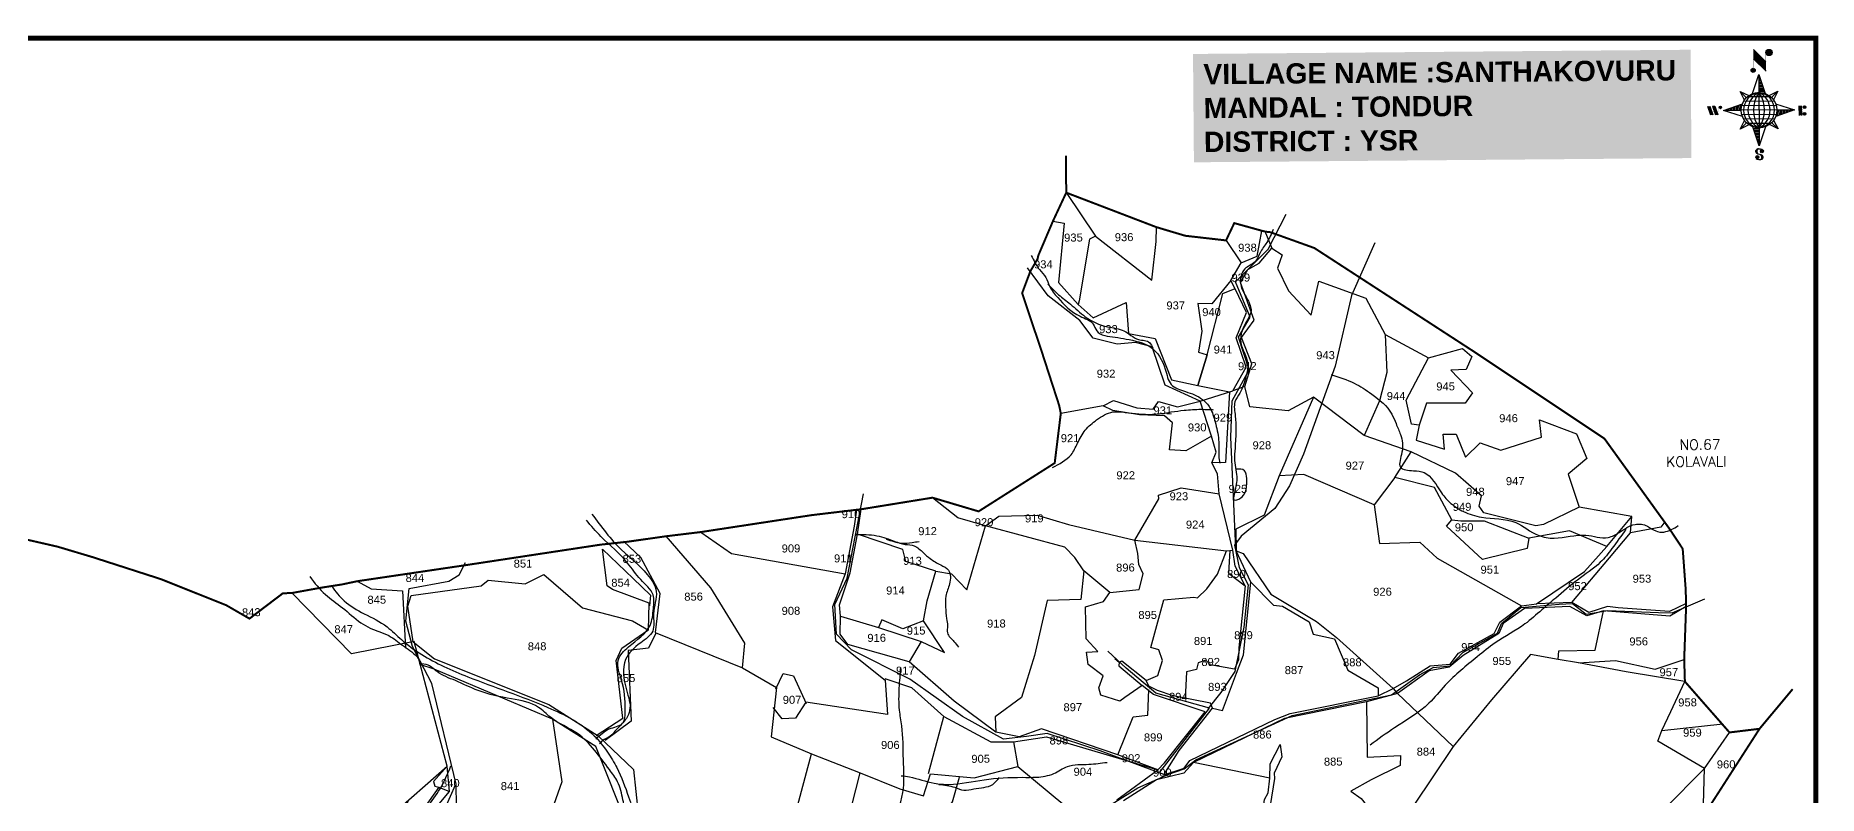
# Model space of a CAD drawing. Header units: inches. Extents: x 210717 to 251299, y 1601244 to 1613022.
# Drawn here: x 215370 to 218934, y 1610156 to 1611675 of the extents above; entities that cross this region are included whole.
import ezdxf
from ezdxf.enums import TextEntityAlignment as Align

# ---------------------------------------------------------------- set-up
doc = ezdxf.new("R2010")
doc.units = ezdxf.units.IN
doc.header["$LTSCALE"] = 15
doc.header["$MEASUREMENT"] = 0
for name, color, linetype in [('bord', 1, 'Continuous'), ('PLOT', 7, 'Continuous'), ('PLOT NO', 7, 'Continuous'), ('ROAD', 1, 'Continuous'), ('STREAM', 4, 'Continuous'), ('TEXT', 1, 'Continuous'), ('text2', 7, 'Continuous'), ('VILLAGE BOUNDARY', 5, 'Continuous'), ('VILLAGE BOUNDRY', 5, 'Continuous')]:
    doc.layers.add(name, color=color, linetype=linetype)
doc.styles.add('section', font='romant.shx', dxfattribs={"height": 2})
doc.styles.get("Standard").update_dxf_attribs({"font": 'arial.ttf'})
pattern_1 = [(270.375479083, (-2069700.0438, 9073869.3916), (1.91060089915, 0.0125210085), [])]
pattern_2 = [(0.375479083, (-2069700.0438, 9073869.3916), (-0.0125210085, 1.91060089915), [])]

# ---------------------------------------------------------------- blocks, each defined once
blk = doc.blocks.new('*X14')
at = {"color": 0, "linetype": 'Continuous'}
for p, q in [((6321.6, 240.5), (6322.3, 241.2)), ((6321.6, 240.3), (6322.3, 241)), ((6321.6, 240.1), (6322.3, 240.8)), ((6321.6, 239.9), (6322.4, 240.7)), ((6321.6, 239.8), (6322.4, 240.6)), ((6321.6, 239.6), (6322.5, 240.5)), ((6321.6, 239.4), (6322.5, 240.3)), ((6321.6, 239.2), (6322.6, 240.2)), ((6321.7, 239.1), (6322.6, 240.1)), ((6321.8, 240.8), (6322.4, 241.4)), ((6321.8, 239), (6322.7, 240)), ((6321.8, 239), (6322.8, 239.9)), ((6321.9, 238.9), (6322.9, 239.8)), ((6322, 238.8), (6323, 239.7)), ((6322.1, 241.3), (6322.4, 241.6)), ((6322.1, 238.7), (6323.1, 239.6)), ((6322.2, 238.6), (6323.1, 239.6)), ((6322.3, 238.5), (6323.2, 239.5)), ((6322.4, 238.5), (6323.3, 239.4)), ((6322.5, 238.4), (6323.4, 239.3)), ((6322.7, 238.4), (6323.6, 239.3)), ((6322.8, 238.3), (6323.7, 239.2)), ((6322.9, 238.3), (6323.8, 239.1)), ((6323.1, 238.2), (6323.9, 239.1)), ((6323.2, 238.2), (6324, 239)), ((6323.3, 238.2), (6324.2, 239)), ((6323.5, 238.1), (6324.3, 238.9)), ((6323.7, 238.1), (6324.4, 238.9)), ((6323.8, 238.1), (6324.6, 238.8)), ((6324.1, 238.2), (6324.7, 238.8)), ((6324.3, 238.3), (6324.9, 238.8)), ((6324.6, 238.3), (6325.1, 238.8)), ((6324.8, 238.4), (6325.2, 238.8)), ((6325.1, 238.5), (6325.4, 238.8)), ((6325.4, 238.6), (6325.6, 238.8))]:
    blk.add_line(p, q, dxfattribs=at)
blk = doc.blocks.new('*X13')
at = {"color": 0, "linetype": 'Continuous'}
for p, q in [((6324.4, 240.3), (6324.5, 240.4)), ((6324.6, 240.3), (6324.8, 240.5)), ((6324.7, 240.2), (6325, 240.5)), ((6324.8, 240.2), (6325.2, 240.6)), ((6325, 240.1), (6325.5, 240.6)), ((6325.1, 240.1), (6325.6, 240.6)), ((6325.2, 240), (6325.8, 240.6)), ((6325.3, 240), (6326, 240.6)), ((6325.4, 239.9), (6326.1, 240.6)), ((6325.5, 239.8), (6326.2, 240.5)), ((6325.6, 239.8), (6326.3, 240.5)), ((6325.7, 239.7), (6326.5, 240.4)), ((6325.9, 239.6), (6326.6, 240.3)), ((6326, 239.5), (6326.7, 240.3)), ((6326, 239.4), (6326.8, 240.2)), ((6326.1, 239.3), (6327, 240.2)), ((6326.2, 239.3), (6327.1, 240.1)), ((6326.3, 239.2), (6327.1, 240)), ((6326.4, 239.1), (6327.2, 239.9)), ((6326.5, 239), (6327.3, 239.8)), ((6326.5, 238.9), (6327.4, 239.7)), ((6326.6, 238.8), (6327.5, 239.6)), ((6326.7, 238.7), (6327.5, 239.5)), ((6326.8, 238.6), (6327.6, 239.4)), ((6326.8, 238.5), (6327.7, 239.3)), ((6326.9, 238.3), (6327.8, 239.2)), ((6326.9, 238.2), (6327.9, 239.1)), ((6327, 238.1), (6327.8, 239)), ((6326.8, 236.5), (6327.4, 237)), ((6326.9, 236.8), (6327.6, 237.4)), ((6327, 237.9), (6327.8, 238.8)), ((6327, 237.8), (6327.8, 238.6)), ((6327, 237.6), (6327.8, 238.4)), ((6327, 237.4), (6327.8, 238.2)), ((6327, 237.3), (6327.8, 238)), ((6327, 237.1), (6327.8, 237.9))]:
    blk.add_line(p, q, dxfattribs=at)
blk = doc.blocks.new('sy')
at = {"layer": 'bord', "extrusion": (0.000169932, 0.004808, 0.999988)}
h = blk.add_hatch(dxfattribs=at)
h.set_pattern_fill('LINE', color=8, scale=15.285135, angle=0.3755, style=0)
h.set_pattern_definition(pattern_2)
h.paths.add_polyline_path([(-0.2, 22.9, -0.090992), (8, 21.5), (-0.3, 45.9)])
h = blk.add_hatch(dxfattribs=at)
h.set_pattern_fill('LINE', color=8, scale=15.285135, angle=-89.6245, style=0)
h.set_pattern_definition(pattern_1)
h.paths.add_polyline_path([(-22.9, -0.2, -0.090992), (-21.5, 8), (-45.9, -0.3)])
h = blk.add_hatch(dxfattribs=at)
h.set_pattern_fill('LINE', color=8, scale=15.285135, angle=-89.6245, style=0)
h.set_pattern_definition(pattern_1)
h.paths.add_polyline_path([(45.9, 0.3), (22.9, 0.2, -0.090992), (21.5, -8)])
h = blk.add_hatch(dxfattribs=at)
h.set_pattern_fill('LINE', color=8, scale=15.285135, angle=0.3755, style=0)
h.set_pattern_definition(pattern_2)
h.paths.add_polyline_path([(0.2, -22.9, -0.090992), (-8, -21.5), (0.3, -45.9)])
for p, q in [((-7.3, 78.3, -0.4), (8.9, 62.3, -0.3)), ((-7.3, 66.2, -0.3), (9, 50.2, -0.2)), ((-24.5, 24.2, -0.1), (-13.3, 18.7, -0.1)), ((-24.5, 24.2, -0.1), (-16.3, 16.1, -0.1)), ((-18.8, 13.1, -0.1), (-24.5, 24.2, -0.1)), ((-8.3, 21.4, -0.1), (-0.3, 45.9, -0.2)), ((-0.3, 45.9, -0.2), (8, 21.5, -0.1)), ((-0.3, 45.9, -0.2), (-0.2, 22.9, -0.1)), ((13.1, 18.8, -0.1), (24.2, 24.5, -0.1)), ((24.2, 24.5, -0.1), (16.1, 16.3, -0.1)), ((24.2, 24.5, -0.1), (18.7, 13.3, -0.1)), ((-66.6, 5, 0), (-62.8, -6.2, 0)), ((-63.4, 5.1, 0), (-59.5, -6.2, 0)), ((-60.2, 5.1, 0), (-56.3, -6.2, 0)), ((-60.2, 5.1, 0), (-56.9, 5.1, 0)), ((-56.9, 5.1, 0), (-53.1, -6.1, 0)), ((-45.9, -0.3, 0), (-21.5, 8, 0)), ((21.4, 8.3, 0), (45.9, 0.3, 0)), ((45.9, 0.3, 0), (21.5, -8, 0)), ((22.9, 0.2, 0), (45.9, 0.3, 0)), ((51.5, 5.7, 0), (51.6, -6.7, 0)), ((55.1, -6.7, 0), (55, 5.7, 0)), ((-45.9, -0.3, 0), (-22.9, -0.2, 0)), ((-21.4, -8.3, 0), (-45.9, -0.3, 0)), ((-24.2, -24.5, 0.1), (-18.7, -13.3, 0.1)), ((-24.2, -24.5, 0.1), (-16.1, -16.3, 0.1)), ((-13.1, -18.8, 0.1), (-24.2, -24.5, 0.1)), ((0.3, -45.9, 0.2), (-8, -21.5, 0.1)), ((0.2, -22.9, 0.1), (0.3, -45.9, 0.2)), ((8.3, -21.4, 0.1), (0.3, -45.9, 0.2)), ((24.5, -24.2, 0.1), (13.3, -18.7, 0.1)), ((24.5, -24.2, 0.1), (16.3, -16.1, 0.1)), ((18.8, -13.1, 0.1), (24.5, -24.2, 0.1))]:
    blk.add_line(p, q, dxfattribs=at)
at = {"layer": 'bord', "color": 8, "linetype": 'ByBlock', "extrusion": (0.000169932, 0.004808, 0.999988)}
for p, q in [((22.9, 0.2, 0), (-22.9, -0.2, 0)), ((22.2, 5.9, 0), (-22.2, 5.6, 0)), ((19.8, 11.6, -0.1), (-19.9, 11.3, -0.1)), ((15.1, 17.3, -0.1), (-15.3, 17.1, -0.1)), ((-0.2, 22.9, -0.1), (0.2, -22.9, 0.1)), ((22.2, -5.6, 0), (-22.2, -5.9, 0)), ((19.9, -11.3, 0.1), (-19.8, -11.6, 0.1)), ((15.3, -17.1, 0.1), (-15.1, -17.3, 0.1))]:
    blk.add_line(p, q, dxfattribs=at)
at = {"layer": 'bord', "extrusion": (0.000169932, 0.004808, 0.999988)}
for points, const_width in [([(-7.2, 54.1), (-7.3, 78.3)], 0.291), ([(9, 50.2), (8.8, 74.4)], 0.291), ([(-67.7, 5), (-63.4, 5.1)], 0.116), ([(-59.5, -6.2), (-58.5, 0.3)], 0.116), ([(-53.1, -6.1), (-51.6, 3.5)], 0.116), ([(49.7, 5.7), (58.6, 5.7)], 0.128), ([(55.1, 0.4), (56.8, 0.4)], 0.128), ([(-59.5, -6.2), (-64.4, -6.2)], 0.116), ([(-56.3, -6.2), (-51.5, -6.1)], 0.116), ([(58.7, -6.7), (49.8, -6.8)], 0.128)]:
    blk.add_lwpolyline(points, dxfattribs=dict(at, const_width=const_width))
for points, const_width in [([(11.3, 75.7, 1), (14.4, 73.1, 1)], 4.03), ([(-8.6, 52.2, 1), (-6.6, 50.5, 1)], 2.69), ([(-50.6, 4.1, 1), (-49.3, 3, 1)], 1.61), ([(57.9, 4.5, 1), (59.3, 3.4, 1)], 1.77), ([(58, -4.4, 1), (59.3, -5.5, 1)], 1.77), ([(-1.6, -61.3, 1), (-3.1, -60.1, 1)], 2), ([(4.4, -53.7, 1), (2.9, -52.5, 1)], 2)]:
    blk.add_lwpolyline(points, format="xyb", close=True, dxfattribs=dict(at, const_width=const_width))
for points in [[(-3.7, -62.2), (-2.4, -63.4), (-0.4, -63.9), (2.3, -63.8), (4.2, -63.1), (5.5, -61.6), (5.4, -60.2), (4.6, -58.9), (4, -58.4), (2.3, -57.6), (-1.3, -56.6), (-2.8, -55.9), (-3.4, -55.4), (-4.2, -54), (-4.2, -52.1), (-3, -50.7), (-1.2, -50), (1.8, -49.8), (3.8, -50.5), (4.8, -51.6)], [(-1.3, -56.6), (-2.1, -55.5), (-2.4, -54.3), (-2.5, -52.5), (-2.2, -51.6), (-1.4, -50.5), (-0.2, -49.9)], [(2.3, -63.8), (3.3, -62.7), (3.6, -61.4), (3.4, -60.2), (2.6, -58.6), (1.1, -57.3)]]:
    blk.add_lwpolyline(points, dxfattribs=at)
for centre, radius in [((12.8, 74.4), 4.03), ((-7.6, 51.3), 2.69), ((-49.9, 3.5), 1.61), ((0, 0), 22.9), ((58.6, 3.9), 1.77), ((58.6, -4.9), 1.77), ((-2.3, -60.7), 2), ((3.7, -53.1), 2)]:
    blk.add_circle(centre, radius, dxfattribs=at)
at = {"layer": 'bord', "color": 8, "linetype": 'ByBlock', "extrusion": (0.000169932, 0.004808, 0.999988)}
for centre, radius, start, end in [((3.1, 0), 23.1, 98.0037, 262.7474), ((11.2, 0.1), 25.5, 116.3648, 244.3863), ((33.1, 0.2), 40.3, 145.6675, 215.0836), ((-11.2, -0.1), 25.5, 296.3648, 64.3863), ((-33.1, -0.2), 40.3, 325.6675, 35.0836), ((-3.1, 0), 23.1, 278.0037, 82.7474)]:
    blk.add_arc(centre, radius, start, end, dxfattribs=at)
at = {"layer": 'bord', "extrusion": (0.000169932, 0.004808, 0.999988)}
for points in [[(-7.3, 78.3), (8.9, 62.3), (-7.3, 66.2), (9, 50.2)], [(-66.6, 5), (-63.4, 5.1), (-62.8, -6.2), (-59.5, -6.2)], [(-60.2, 5.1), (-56.9, 5.1), (-56.3, -6.2), (-53.1, -6.1)], [(55, 5.7), (55.1, -6.7), (51.5, 5.7), (51.6, -6.7)]]:
    blk.add_solid(points, dxfattribs=at)
at = {"layer": 'bord', "extrusion": (0.000169932, 0.004808, 0.999988), "xscale": 1.444935456737715, "yscale": 1.444935456737715, "zscale": 1.444935456737715, "rotation": 141.1624086003328}
for name, p in [('*X13', (7334.5, -5516.8)), ('*X14', (7337.2, -5520.6))]:
    blk.add_blockref(name, p, dxfattribs=at)

msp = doc.modelspace()

# ---------------------------------------------------------------- linework, layer by layer
at = {"layer": 'PLOT'}
for points in [[(217430.7, 1611361.1), (217489.2, 1611274.1), (217602.1, 1611185.9), (217610.6, 1611263.5), (217611, 1611292.1)], [(217404, 1611303.9), (217426.6, 1611299.9), (217415.4, 1611181.6), (217454.5, 1611137.8), (217484.3, 1611110.8), (217550.5, 1611141.7), (217555.3, 1611079.8), (217608.8, 1611069.5), (217641.4, 1610986.9), (217693.7, 1610975.4), (217756.9, 1610962.7), (217749.3, 1610821.4), (217721.5, 1610821.1)], [(217489.2, 1611274.1), (217477.4, 1611267.8), (217456.6, 1611144.5), (217454.5, 1611137.8)], [(217504.7, 1610935.2), (217525.3, 1610945.7), (217571.9, 1610930.8), (217604.6, 1610928.4), (217614.9, 1610943.8), (217653.4, 1610933), (217698.3, 1610944.2), (217763.7, 1610965), (217790.2, 1611012.5), (217770.5, 1611070.8), (217791.2, 1611121.3), (217768.6, 1611168.9), (217760, 1611185.3), (217780.5, 1611220.6), (217812.6, 1611234.3), (217821.4, 1611285)], [(217827.8, 1611283.8), (217841.5, 1611250.2), (217862.4, 1611236.5), (217853, 1611209.9), (217875.3, 1611164.8), (217920.3, 1611116), (217935.5, 1611184.1), (218029.6, 1611149.9), (218068.4, 1611077.5), (218154.9, 1611030.9), (218223.2, 1611049.2), (218241.4, 1611033.6), (218230.1, 1611007.4), (218199.4, 1611006), (218243.2, 1610960.6), (218228, 1610940), (218150.7, 1610940.1), (218136.5, 1610896.2), (218130.2, 1610866.6), (218186.9, 1610848.6), (218184.3, 1610878.2), (218210.1, 1610878), (218228.6, 1610832.4), (218258.3, 1610861.1), (218299.7, 1610846.4), (218380.6, 1610872), (218376.9, 1610906.6), (218450.9, 1610879.2), (218471.7, 1610829.4), (218434.3, 1610798.3), (218455.8, 1610732.1)], [(217750.2, 1611265.6), (217780.5, 1611220.6)], [(217787.5, 1610973.5), (217801.9, 1611018.9), (217780.8, 1611071.4), (217806.7, 1611106.4), (217778.8, 1611181.3), (217793.7, 1611207.5), (217816.4, 1611219.9), (217841.5, 1611250.2)], [(217531.8, 1610147.6), (217613.5, 1610207.1), (217627.3, 1610221.2), (217708.2, 1610323.5), (217605.3, 1610357.6), (217582.5, 1610376), (217547.7, 1610351.9), (217537.9, 1610344.8), (217499.9, 1610356.7), (217495.7, 1610371.2), (217504.2, 1610395.1), (217474.3, 1610417.6), (217471.2, 1610442.6), (217493.9, 1610444), (217470.4, 1610469.4), (217469.3, 1610533.4), (217505.3, 1610543.6), (217518, 1610561.7), (217576.8, 1610567.5), (217584.7, 1610598.8), (217575.8, 1610617.9), (217573.9, 1610640), (217567.8, 1610666.1), (217615.5, 1610749.2), (217615.4, 1610756.2), (217660.2, 1610771.1), (217736.6, 1610759), (217733.3, 1610799.1), (217721.5, 1610821.1), (217730.1, 1610842), (217721.1, 1610874.5), (217698.3, 1610944.2), (217628.7, 1610976.2), (217602.7, 1611053), (217569.4, 1611061.4), (217532.7, 1611058.2), (217484.3, 1611070), (217457.8, 1611105.3), (217394.4, 1611154.8), (217353.2, 1611210.9)], [(217760, 1611185.3), (217721.5, 1611139), (217693.8, 1611139.7), (217701.8, 1611084.4), (217695.3, 1611042.1), (217712.6, 1611036.8), (217693.7, 1610975.4), (217712.6, 1611036.8), (217743.5, 1611159.3), (217768.4, 1611169.5)], [(218068.4, 1611077.5), (218071.5, 1611001.8), (218056.8, 1610944.9), (218026.5, 1610875.3)], [(218136.5, 1610896.2), (218121.1, 1610898.5), (218110, 1610946.3), (218154.9, 1611030.9)], [(217924.9, 1610952.1), (217874.2, 1610925.2), (217797.4, 1610932.7), (217787.5, 1610973.5), (217763.7, 1610965)], [(218627.3, 1610702.9), (218619.5, 1610692.4), (218558.9, 1610680.8), (218561.6, 1610713.8), (218455.8, 1610732.1), (218384.6, 1610697.4), (218369.5, 1610695.2), (218265.5, 1610721.2), (218256.1, 1610734.1), (218261, 1610755.2), (218208.9, 1610800.5), (218120.5, 1610842.9), (218026.5, 1610875.3), (217924.9, 1610952.1), (217856.5, 1610794.9), (217826.4, 1610716.6), (217769.9, 1610688.4), (217770.7, 1610645.2), (217784.2, 1610639.8), (217840, 1610558.2), (217930.8, 1610503.6), (217971, 1610471.6), (218084.2, 1610369.8), (218092.7, 1610359.8), (218204.1, 1610253.6), (218124, 1610134.5)], [(217721.1, 1610874.5), (217669.6, 1610844.8), (217636.9, 1610847.2), (217643, 1610901), (217627, 1610915.1), (217577.1, 1610916.6), (217524, 1610925.4), (217504.7, 1610935.2), (217419.8, 1610919.8)], [(218511.3, 1610653.6), (218436.5, 1610684.9), (218355.5, 1610670.4), (218352.2, 1610649.6), (218262.8, 1610627.7), (218190.7, 1610694.3), (218201.4, 1610706.7), (218167.2, 1610771.5), (218087.5, 1610791.5), (218120.5, 1610842.9)], [(218087.5, 1610791.5), (218046.4, 1610737), (217905.9, 1610797.7), (217856.5, 1610794.9)], [(217518, 1610561.7), (217465.8, 1610605.1), (217447.7, 1610631.5), (217427.8, 1610652.4), (217269.4, 1610694.7), (217213.9, 1610710.9), (217163.3, 1610751.3)], [(217169.8, 1610604.5), (217201.5, 1610599), (217232.2, 1610566.9), (217269.4, 1610694.7), (217296.1, 1610714.4), (217372.4, 1610716.6), (217435.1, 1610697.4), (217567.8, 1610666.1), (217751, 1610644.9), (217758, 1610645.8), (217763.9, 1610646.7), (217736.6, 1610759)], [(218046.4, 1610737), (218057.1, 1610659.8), (218137.6, 1610662.4), (218172.5, 1610630.4), (218340.9, 1610535.3)], [(217011.5, 1610727.1), (217006.5, 1610694.5), (216988.7, 1610599.1), (216963.5, 1610533.4), (216969.2, 1610465.9), (217068.9, 1610386.5), (217073.6, 1610318), (216910.4, 1610342.4), (216889.6, 1610310.8), (216862.8, 1610309), (216845, 1610332.1)], [(217613.5, 1610207.1), (217534.1, 1610237.3), (217381.5, 1610289.1), (217336.8, 1610273.3), (217289.8, 1610282.7), (217206.7, 1610344.8), (217116.7, 1610423.1), (216994.2, 1610457.6), (216979, 1610478.6), (216979.7, 1610514.2), (216977.4, 1610537.1), (216998.5, 1610601.2), (217013.3, 1610678.1), (217020.9, 1610728.2)], [(217625.5, 1610197.1), (217666.3, 1610210.7), (217677.7, 1610226.1), (217847.5, 1610308.2), (217878.1, 1610320), (218054.2, 1610355.5), (218084.2, 1610369.8), (218110.8, 1610385.2), (218158.2, 1610414.9), (218198.3, 1610418.3), (218215.1, 1610440.5), (218286, 1610479.5), (218297.7, 1610502.5), (218340.9, 1610535.3), (218371.1, 1610538.9), (218467, 1610603.5), (218511.3, 1610653.6), (218561.6, 1610713.8)], [(218201.4, 1610706.7), (218219.3, 1610705.3), (218266.2, 1610704.9), (218355.5, 1610670.4)], [(216609.7, 1610481.9), (216618.9, 1610559.8), (216580.1, 1610631.6), (216545.9, 1610664.6)], [(216783.8, 1610411.3), (216788.1, 1610460.4), (216719.9, 1610570.9), (216630.8, 1610674.2)], [(216700.2, 1610682.6), (216761.5, 1610639.7), (216988.7, 1610599.1)], [(217145.4, 1610505.4), (217152.8, 1610545.2), (217169.8, 1610604.5), (217109.7, 1610623.7), (217104, 1610647.9), (217013.3, 1610678.1)], [(218441.7, 1610541.6), (218516.6, 1610631.2), (218558.9, 1610680.8)], [(216125.4, 1610463.4), (216114.3, 1610534.4), (216121.1, 1610556), (216261.3, 1610575.2), (216275.2, 1610586.4), (216348.7, 1610579.4), (216386.4, 1610597.8), (216463.5, 1610530.8), (216563.4, 1610504.9), (216595.6, 1610486.5), (216596.9, 1610540.7), (216523.8, 1610568), (216512.7, 1610574.9), (216503.9, 1610648.7), (216565, 1610589.9), (216599.6, 1610556.4), (216597.5, 1610534.8)], [(217590.6, 1610385.8), (217613.6, 1610395.8), (217623.4, 1610425.8), (217615.9, 1610447.3), (217600, 1610451.5), (217626, 1610546.8), (217686, 1610552.1), (217693, 1610551.4), (217711.9, 1610569.2), (217733.3, 1610598.2), (217751, 1610644.9)], [(217722.8, 1610330.7), (217743.3, 1610326.2), (217770.9, 1610400.4), (217784.8, 1610437.4), (217799.4, 1610582.4), (217770.7, 1610645.2)], [(217758, 1610645.8), (217754.8, 1610600.3), (217788.4, 1610575.3), (217768.6, 1610614.6), (217763.9, 1610646.7)], [(217465.8, 1610605.1), (217460.1, 1610547.5), (217392.4, 1610545.8), (217367.3, 1610436), (217341.3, 1610351.7), (217288.6, 1610313.2), (217289.8, 1610282.7)], [(216077.7, 1610113.1), (216192.8, 1610214.8), (216127.2, 1610463.7), (216001.6, 1610439.4), (215882.8, 1610560.8)], [(216013.2, 1610584.3), (216041.2, 1610569.3), (216103.6, 1610565.1), (216109.8, 1610450.5)], [(217788.4, 1610575.3), (217775.6, 1610450.9), (217775, 1610427.1), (217766.8, 1610408.4), (217718.3, 1610417.1), (217709.5, 1610426.2), (217694.5, 1610421.3), (217691.3, 1610407.7), (217671.2, 1610403.2), (217668.7, 1610349)], [(217799.4, 1610582.4), (217845.2, 1610536.6), (217863.2, 1610534.2), (217916.2, 1610503.1), (217924.1, 1610478.2), (217967.1, 1610469.1), (217993.6, 1610406.7), (218054, 1610371), (218054.2, 1610355.5)], [(218669.9, 1610533.8), (218637.2, 1610514.3), (218504.7, 1610525.4), (218471.4, 1610515.3), (218437.5, 1610533.6), (218347.1, 1610529.9), (218304.1, 1610500), (218295.4, 1610479.9), (218224.5, 1610435.5), (218196.5, 1610412.3), (218156, 1610404.9), (218092.7, 1610359.8), (218030.7, 1610343.3), (217867.3, 1610310), (217685.1, 1610221.8), (217665.7, 1610200.9), (217611.4, 1610187.4), (217544.9, 1610145.5)], [(218669.8, 1610540.1), (218636.9, 1610523.6), (218534.3, 1610530.9), (218512.6, 1610534), (218475.7, 1610521.7), (218441.7, 1610541.6), (218371.1, 1610538.9)], [(218414, 1610427.8), (218415.4, 1610445.3), (218487.8, 1610446.7), (218504.7, 1610525.4)], [(216491.1, 1610276.2), (216544, 1610310.3), (216530.6, 1610425.5), (216542.2, 1610450.7), (216594.4, 1610486.7)], [(216979.7, 1610514.2), (217055.1, 1610491.7), (217140.6, 1610464.1), (217116.7, 1610423.1)], [(217140.6, 1610464.1), (217187.2, 1610441.8), (217145.4, 1610505.4), (217103.7, 1610489.1), (217062.2, 1610507.3), (217055.1, 1610491.7)], [(216125.4, 1610463.4), (216167.9, 1610429), (216396.5, 1610337.6), (216494.7, 1610275.5), (216565.8, 1610208.2), (216574.8, 1610120)], [(216610.1, 1610480.2), (216595.4, 1610450.7), (216555, 1610445.5), (216561.2, 1610304.7), (216508.9, 1610265.9)], [(216609, 1610482), (216783.8, 1610411.3), (216851.3, 1610372), (216840.5, 1610273), (216921.2, 1610239.3), (217018.8, 1610201.2), (217098.3, 1610169.2), (217145.1, 1610155.1), (217159.2, 1610199.4), (217246.4, 1610191.3), (217334.2, 1610214.2), (217459.3, 1610109.7)], [(216554.6, 1610091.9), (216490.2, 1610253.8), (216403.9, 1610308.6), (216166.8, 1610408.7), (216138.2, 1610417.8)], [(217625.5, 1610197.1), (217656.2, 1610246.2), (217722.8, 1610330.7), (217719, 1610340.7), (217644.2, 1610355.2), (217612.8, 1610365.6), (217596, 1610374.4), (217590.6, 1610385.8), (217541.9, 1610424.2), (217536.6, 1610422.6), (217527.8, 1610429.6), (217536.6, 1610422.6), (217535.5, 1610415.2), (217582.5, 1610376)], [(218621.2, 1610285.8), (218639.4, 1610324.1), (218667.5, 1610383.7), (218549.9, 1610403), (218454.6, 1610421.1), (218414, 1610427.8), (218359.1, 1610438.1), (218280.6, 1610347), (218204.1, 1610253.6)], [(218454.6, 1610421.1), (218528.6, 1610425.8), (218608.2, 1610408.2), (218666.1, 1610428.1)], [(216850.4, 1610369.2), (216865.1, 1610399.8), (216885.2, 1610395.3), (216910.5, 1610339.9)], [(217155.5, 1610199.8), (217185.7, 1610314), (217121.7, 1610371.4), (217068.6, 1610389)], [(217534.1, 1610237.3), (217564.4, 1610313.3), (217594.1, 1610316.4), (217595.5, 1610368)], [(218030.7, 1610343.3), (218032.3, 1610232.7), (218098.6, 1610235.6), (218098, 1610215.8), (218040.1, 1610187.4), (217999.6, 1610164.6), (218020.2, 1610149.7), (218059.4, 1610100.2), (218061.6, 1610037.9)], [(216403.9, 1610308.6), (216422.5, 1610183.3), (216390, 1610092.6), (216395, 1610043.7), (216376.3, 1609988.7), (216243.3, 1610038.9), (216156.2, 1610062.6), (216129.9, 1610082.7), (216197.7, 1610163.7), (216192.8, 1610214.8)], [(217185.7, 1610314), (217279.9, 1610262.9), (217325.3, 1610262.9), (217391.1, 1610273.4), (217613.5, 1610207.1)], [(218704.3, 1610114.7), (218706.7, 1610209.6), (218613.4, 1610264.8), (218621.2, 1610285.8), (218743.1, 1610299.1)], [(218626.1, 1610128.5), (218706.7, 1610209.6), (218756.6, 1610282)], [(216868.8, 1609526.6), (216836, 1609575.4), (216842, 1609684.6), (216850.5, 1609773.6), (216809.7, 1609823), (216853.7, 1609985.5), (216921.2, 1610239.3)], [(217325.3, 1610262.9), (217334.2, 1610214.2)], [(217962.6, 1609980.9), (217927.1, 1610033.6), (217908.4, 1610061.4), (217882.1, 1610075.9), (217873.7, 1610093.5), (217824.8, 1610133.6), (217827.3, 1610147.8), (217834.5, 1610161.2), (217837.9, 1610190.8), (217838.1, 1610219), (217858.1, 1610258.1), (217861.8, 1610233.4), (217846.7, 1610200.3), (217846.8, 1610190.2), (217838.7, 1610135.7), (217858.4, 1610121.8)], [(216192.8, 1610214.8), (216165.6, 1610184.2), (216168.2, 1610174.6), (216176.4, 1610172.7), (216197.7, 1610163.7)], [(217035.9, 1609743.5), (217007.1, 1609811.5), (216925.5, 1609820.2), (216931.5, 1609858.7), (217018.8, 1610201.2)], [(217837.9, 1610190.8), (217685.1, 1610221.8)], [(216176.4, 1610172.7), (216100.4, 1610065.3), (216081.7, 1610070.6), (216105.4, 1610123.8), (216115.4, 1610144.3)], [(217206.2, 1609926.6), (217191.2, 1609960.9), (217137.4, 1610002.5), (217151.3, 1610068.4), (217203.4, 1610143.6), (217217.3, 1610192.9)]]:
    msp.add_lwpolyline(points, dxfattribs=at)
at = {"layer": 'ROAD'}
for points in [[(217769.7, 1610649.9), (217759.9, 1610872.3), (217762.3, 1610944.7), (217796.5, 1611007.2), (217775.3, 1611072.2), (217798.1, 1611112), (217768.8, 1611182.5), (217834.2, 1611248.1), (217870.2, 1611317.8)], [(218047.7, 1611260.6), (218001, 1611155.4), (217968.6, 1611013.9), (217938.2, 1610930.8), (217904.8, 1610838.4), (217877.3, 1610774.8), (217847.7, 1610729.7), (217780.5, 1610674.2), (217767.2, 1610656.5), (217776.7, 1610612), (217794.1, 1610577.4), (217785.7, 1610492.4), (217767.5, 1610403.9), (217739.8, 1610361.6), (217713.9, 1610329)], [(217631.1, 1610196.2), (217498.4, 1610245.1), (217392.4, 1610279.7), (217351.1, 1610274), (217305.2, 1610268.4), (217223, 1610314.1), (217118.1, 1610388.4), (217001.2, 1610446.9), (216971.6, 1610478.2), (216968.2, 1610538), (216992.5, 1610590.5), (217025.4, 1610758.8)], [(217441.3, 1610088.5), (217573.7, 1610171.3), (217635.5, 1610198.3), (217666.4, 1610209.4), (217689.8, 1610227.2), (217882.1, 1610316), (218081.1, 1610357.3), (218137.2, 1610397), (218164.1, 1610411.8), (218197.9, 1610415.1), (218223.3, 1610441.8), (218292.8, 1610480.6), (218300.6, 1610499.9), (218339.7, 1610531.6), (218416, 1610538.4), (218443, 1610539.5), (218470.4, 1610518.4), (218513.2, 1610525.7), (218614.5, 1610521.6), (218641.7, 1610521.1), (218707.4, 1610549.4)], [(217617.6, 1610202.6), (217717.3, 1610330.7), (217610.1, 1610360.3), (217550.4, 1610410.7), (217514, 1610444.2)]]:
    msp.add_lwpolyline(points, dxfattribs=at)
at = {"layer": 'ROAD', "color": 30}
for points in [[(216376.5, 1608696.3), (216359.4, 1608775.5), (216364.3, 1608846.3), (216385.6, 1608917.6), (216337.8, 1609013.6), (216338.8, 1609175.2), (216332, 1609262.4), (216319.9, 1609319.7), (216319.4, 1609372.8), (216356, 1609461.4), (216367.3, 1609490.2), (216266.5, 1609841.9), (216212.9, 1610046.8), (216210.8, 1610178.6), (216162.5, 1610379.6), (216123.6, 1610453.9), (216110.2, 1610504.6), (216117.3, 1610570), (216196.7, 1610584.1), (216216.9, 1610597.2), (216230, 1610621.8)], [(216209.1, 1610176.5), (216168.9, 1610086.3), (216160.3, 1610063.7), (216044.4, 1609931.7), (215957.6, 1609841.1), (215914.7, 1609778.9), (215804.8, 1609611.7), (215684.8, 1609448.3), (215609, 1609379.2), (215564.2, 1609342.3), (215468.3, 1609313.9), (215404.2, 1609287.7), (215422.3, 1609472.6), (215421.3, 1609557.3), (215475.1, 1609721.7), (215596.6, 1609710.1), (215825.4, 1609851.5), (215882.2, 1609881.9)]]:
    msp.add_lwpolyline(points, dxfattribs=at)
at = {"layer": 'STREAM'}
for points in [[(217844.7, 1611287.2), (217831.6, 1611261.6), (217818.2, 1611240.7), (217808.1, 1611222.6), (217787.5, 1611208.5), (217779.6, 1611177.7), (217794.8, 1611144.1), (217799.8, 1611121.7), (217792.8, 1611107.1), (217779.5, 1611062.1), (217793.5, 1611019.5), (217790, 1610994), (217777.4, 1610960.2), (217768, 1610943.1), (217768.6, 1610914.6), (217769.8, 1610887.6), (217768.1, 1610850.5), (217767.3, 1610825.7), (217771.6, 1610789.2), (217766.1, 1610757.2), (217765.9, 1610747), (217779.5, 1610750.8), (217791.2, 1610774.7), (217791.7, 1610789.7), (217787.2, 1610805.3), (217769.4, 1610808.5)], [(217360.9, 1611235.6), (217377.2, 1611207.2), (217390.2, 1611191.4), (217397.1, 1611174.5), (217413.6, 1611151.5), (217458.4, 1611113.9), (217484.7, 1611098.2), (217491.6, 1611084.7), (217528.4, 1611072.1), (217550.2, 1611068.5), (217599.7, 1611052), (217628.6, 1611008.5), (217640.7, 1610977.7), (217669.4, 1610963.4), (217703.1, 1610947.7), (217717.9, 1610931.2), (217728.3, 1610902.8), (217735.4, 1610866.9), (217735.7, 1610834.8), (217737.5, 1610820.3)], [(217393.8, 1611178.3), (217415.4, 1611157.1), (217439, 1611138.3), (217468.8, 1611113.1), (217513.2, 1611093), (217546, 1611084.8), (217575, 1611067.7), (217597.5, 1611061.1), (217603.7, 1611050.3)], [(217960, 1610997.7), (218006.6, 1610980.1), (218041.3, 1610958.5), (218081.6, 1610918.4), (218090, 1610899.3), (218098.9, 1610877.5), (218101.9, 1610842), (218098.9, 1610812.4), (218124.8, 1610805.3), (218146.1, 1610801.6), (218181, 1610760.9), (218199.8, 1610739.8), (218225.1, 1610723.6), (218260.7, 1610712.4), (218329.3, 1610701.5), (218374.3, 1610676.2), (218406.1, 1610670.4), (218469.6, 1610676.4), (218514, 1610671.9), (218536.3, 1610681.9), (218567.9, 1610698), (218592.6, 1610694.4), (218609.1, 1610684.7), (218625.5, 1610682.7), (218653.9, 1610695.5)], [(217403, 1610811.8), (217440.3, 1610837.2), (217453.2, 1610860.1), (217468.8, 1610886.4), (217491.5, 1610906.7), (217524, 1610922.7), (217548.5, 1610921.9), (217603, 1610918), (217640.5, 1610922.6), (217666.6, 1610926.1), (217699.8, 1610928), (217715.6, 1610927.6), (217724.3, 1610927.2)], [(216490.5, 1610268.7), (216517, 1610288.9), (216543.7, 1610300.4), (216549.1, 1610326.7), (216541.9, 1610386.2), (216534.9, 1610425.7), (216555.7, 1610453.1), (216598.6, 1610495.8), (216605.5, 1610529.8), (216604.8, 1610557), (216579.9, 1610587.6), (216553.9, 1610620.7), (216500.5, 1610673.7), (216471.4, 1610706.3)], [(216482.6, 1610718.2), (216541.8, 1610646.8), (216593.1, 1610598), (216610.9, 1610563.7), (216605.6, 1610519), (216603.9, 1610484.6), (216579.9, 1610461.4), (216549.9, 1610427.8), (216551.4, 1610367.2), (216557.9, 1610325.6), (216551.4, 1610310.2), (216531.5, 1610287.9), (216518.8, 1610274.5), (216503.4, 1610265.1), (216497.3, 1610258.9)], [(217009, 1610677.7), (217052.1, 1610675.3), (217088, 1610663.9), (217108.6, 1610658), (217126.8, 1610655.1), (217144.8, 1610641.4), (217158.7, 1610629.8), (217179.7, 1610616.8), (217195.3, 1610606.5), (217197.2, 1610579.1), (217190, 1610554.4), (217189.5, 1610532.6), (217191.4, 1610509.7), (217193.2, 1610495.2), (217193.3, 1610481.1), (217206.3, 1610463.7), (217215.1, 1610452.6)], [(217070.7, 1610668.7), (217101.4, 1610660.6), (217122.6, 1610661.8), (217136.4, 1610663.9)], [(218549.3, 1610688.1), (218521.7, 1610649.6), (218498.4, 1610622.1), (218452.7, 1610586.7), (218409.2, 1610550.7), (218381.4, 1610527), (218347.7, 1610498.8), (218288.4, 1610461.1), (218252.4, 1610433.4), (218188.3, 1610376.3), (218155.7, 1610340.4), (218087.1, 1610291.2), (218038.1, 1610256.8)], [(215918.4, 1610593.5), (215949.5, 1610557.7), (215983.7, 1610531.3), (216020.5, 1610501.3), (216039.2, 1610490.6), (216056.7, 1610483.6), (216076.4, 1610475.5), (216103.8, 1610456.2), (216132.8, 1610433.3), (216138.8, 1610419.7), (216138.6, 1610418.9)], [(215962.2, 1610574.1), (215987.1, 1610545.1), (216027.4, 1610519.3), (216072.8, 1610493), (216101.8, 1610467.5), (216186.5, 1610413.8), (216234.5, 1610393.2), (216394, 1610332.1), (216486.9, 1610275.4), (216513.9, 1610242.3), (216532.2, 1610211.6), (216555.8, 1610153.1), (216571.1, 1610111.1), (216594.1, 1610065.6), (216604.1, 1610038.5), (216600.7, 1609959.6), (216608, 1609878.5), (216633.3, 1609811.5), (216663, 1609758.9), (216680.9, 1609714.1), (216681.3, 1609668.4), (216679.4, 1609643.2), (216680.6, 1609629.9), (216766.6, 1609658.8), (216851.4, 1609655.5), (216910, 1609656.5), (216958.1, 1609673.3), (216996.6, 1609680.8), (217006.1, 1609672.4), (217015.4, 1609666.3), (217031.8, 1609671), (217053.1, 1609695.9)], [(216391.8, 1609315), (216432.2, 1609342.1), (216448.5, 1609360.2), (216470.3, 1609393.7), (216514.6, 1609434.1), (216535.9, 1609466.6), (216581.9, 1609489.6), (216621.8, 1609509.6), (216618.9, 1609551.1), (216627.2, 1609599.4), (216653.7, 1609629.4), (216672.9, 1609665), (216660.1, 1609713.4), (216629.9, 1609761.9), (216617.4, 1609790.5), (216597.2, 1609808.8), (216585.2, 1609824.6), (216592.5, 1609874.2), (216592.8, 1609906.5), (216587.9, 1609931.1), (216580.6, 1609951), (216584.9, 1610039.6), (216572.3, 1610081.6), (216554, 1610115.3), (216544.5, 1610147.5), (216533.9, 1610183.4), (216517.3, 1610207.8), (216453.3, 1610279.9), (216399.6, 1610312.3), (216375.8, 1610332.1), (216321.8, 1610349.1), (216254.9, 1610365.9), (216209.5, 1610385.6), (216172.9, 1610403.7), (216155.3, 1610416.4), (216137.3, 1610419.8)], [(217059.6, 1610011.8), (217084.2, 1610050.7), (217087.4, 1610088.5), (217104, 1610161.8), (217105.1, 1610228), (217102, 1610295.1), (217097.4, 1610326.8), (217097, 1610370.7), (217100.1, 1610412)], [(215006, 1608585.4), (215042.9, 1608646), (215053, 1608710.4), (215086.8, 1608760.4), (215112.3, 1608831.5), (215144, 1608942.2), (215164.3, 1609046.6), (215176.8, 1609113.5), (215205.9, 1609148.7), (215287.9, 1609180.4), (215374.6, 1609267.1), (215514.2, 1609334.2), (215580.9, 1609353.5), (215610.6, 1609407.5), (215632.4, 1609431.4), (215614.1, 1609473.6), (215603.2, 1609507.7), (215594.7, 1609543.4), (215651.2, 1609625.1), (215712.8, 1609666.3), (215736.9, 1609707.2), (215777.4, 1609745), (215809.8, 1609767.3), (215838.9, 1609793.6), (215885, 1609839.6), (215909.1, 1609880.6), (215981.2, 1609941.9), (215996.3, 1609981.1), (216019.6, 1610029.3), (216066.6, 1610053.4), (216096.7, 1610061.8), (216124.2, 1610094.6), (216179, 1610169.5), (216200.7, 1610215.2)], [(217101, 1610195.5), (217117.4, 1610193), (217166.6, 1610180.5), (217196.7, 1610178.2), (217266.4, 1610187.4), (217342.9, 1610192.3), (217371.3, 1610192.6), (217405.7, 1610199.8), (217433.1, 1610213.8), (217476.1, 1610218.4), (217512.2, 1610222.2)], [(217176.1, 1610178), (217208, 1610172.3), (217226.1, 1610166.4), (217245.9, 1610169.2), (217283.7, 1610178.1), (217297.3, 1610192)]]:
    msp.add_spline(points, degree=3, dxfattribs=at)
at = {"layer": 'VILLAGE BOUNDARY', "const_width": 4}
msp.add_lwpolyline([(215310.5, 1610677.1), (215414.1, 1610653.4), (215483.8, 1610632.6), (215621, 1610588.4), (215751.6, 1610536.2), (215797.8, 1610509.5), (215864.5, 1610560.1), (215882.8, 1610560.8), (215940.2, 1610571.2), (215961.1, 1610574.5), (215982.5, 1610577.8), (216013.2, 1610584.3), (216226.7, 1610615.9), (216499.8, 1610657.4), (216552.5, 1610663.1), (216630.8, 1610674.2), (216700.2, 1610682.6), (216921.7, 1610716.4), (217011.5, 1610727.1), (217020.9, 1610728.2), (217163.3, 1610751.3), (217255.5, 1610723.9), (217407.6, 1610820.5), (217419.8, 1610919.8), (217416.5, 1610935.9), (217381, 1611045.5), (217342.5, 1611160.1), (217358.9, 1611203.8), (217373.3, 1611228.5), (217374.8, 1611235.3), (217404, 1611303.9), (217430.7, 1611361.1), (217430, 1611435.2), (217430.7, 1611361.1), (217611, 1611292.1), (217668.6, 1611274.9), (217750.2, 1611265.6), (217766.6, 1611300.2), (217821.4, 1611285), (217829.8, 1611283), (217838.7, 1611282), (217926.7, 1611250.4), (218243.1, 1611045), (218506.6, 1610869.4), (218637.2, 1610688.3), (218663.1, 1610649.1), (218669.1, 1610567.7), (218669.8, 1610540.1), (218669.9, 1610533.8), (218666.1, 1610428.1), (218667.5, 1610383.7), (218756.6, 1610282), (218816.7, 1610289.3), (218882.9, 1610368.6), (218816.7, 1610289.3), (218704.3, 1610114.7)], dxfattribs=at)
at = {"layer": 'VILLAGE BOUNDRY', "const_width": 10}
msp.add_lwpolyline([(210753, 1611669.9), (218929.3, 1611669.9), (218929.3, 1602810.3), (210753, 1602810.3)], close=True, dxfattribs=at)

# ---------------------------------------------------------------- block references
at = {"layer": 'text2', "xscale": 1.548813130992511, "yscale": 1.548813130992511, "zscale": 1.548813130992511}
msp.add_blockref('sy', (218815.7, 1611526, 0.3), dxfattribs=at)

# ---------------------------------------------------------------- texts
at = {"layer": 'PLOT NO'}
for s, p in [('935', (217445.1, 1611271.3)), ('936', (217546.4, 1611272.1)), ('938', (217793, 1611251.1)), ('934', (217384.9, 1611217.8)), ('939', (217779.7, 1611191.2)), ('937', (217649.6, 1611135.7)), ('940', (217721.2, 1611122.4)), ('933', (217515, 1611088.2)), ('941', (217744.1, 1611047.5)), ('942', (217792.7, 1611014.2)), ('943', (217949.1, 1611036.2)), ('932', (217510.3, 1610999.2)), ('944', (218090.2, 1610954.6)), ('945', (218189.1, 1610973.8)), ('931', (217623.8, 1610925.8)), ('929', (217743.8, 1610911.4)), ('946', (218314.9, 1610910.2)), ('921', (217438.5, 1610870.3)), ('930', (217692.5, 1610891.8)), ('928', (217821.8, 1610856.1)), ('927', (218007.8, 1610815.5)), ('922', (217549.6, 1610796.1)), ('925', (217773.9, 1610768.9)), ('948', (218248.6, 1610763.1)), ('947', (218328.3, 1610784.5)), ('923', (217655.9, 1610754.1)), ('949', (218222, 1610733)), ('910', (217000.3, 1610718.4)), ('920', (217266.4, 1610702.3)), ('919', (217366.8, 1610710)), ('924', (217688.6, 1610697.6)), ('950', (218226.2, 1610692.1)), ('912', (217153.5, 1610684.4)), ('853', (216562.4, 1610629.1)), ('909', (216880.4, 1610649.9)), ('911', (216985, 1610630)), ('913', (217123.3, 1610625.1)), ('844', (216128.6, 1610590.9)), ('851', (216344.7, 1610619.6)), ('896', (217549, 1610611.6)), ('890', (217770.9, 1610598.9)), ('951', (218277.6, 1610607.5)), ('953', (218581.6, 1610589.4)), ('854', (216539.8, 1610581.4)), ('856', (216685.7, 1610553.5)), ('914', (217089.3, 1610565.8)), ('926', (218062.9, 1610563.3)), ('952', (218452.8, 1610574.5)), ('843', (215801.5, 1610522.3)), ('845', (216052.3, 1610547.3)), ('908', (216880.3, 1610525.2)), ('895', (217593.5, 1610516.9)), ('847', (215986.2, 1610488.4)), ('915', (217130.6, 1610485.6)), ('918', (217291, 1610499.7)), ('848', (216372.9, 1610454.2)), ('916', (217051.7, 1610471.1)), ('891', (217704.5, 1610465)), ('889', (217785, 1610476.4)), ('954', (218239, 1610452.7)), ('956', (218575.1, 1610464)), ('892', (217719.4, 1610422.9)), ('887', (217886.1, 1610406.7)), ('888', (218002.6, 1610422.2)), ('955', (218301.4, 1610424.9)), ('855', (216550.6, 1610390.7)), ('917', (217109, 1610405.7)), ('893', (217732.9, 1610373.2)), ('957', (218635.4, 1610402.4)), ('907', (216882.6, 1610347.3)), ('894', (217654.8, 1610353.3)), ('958', (218672.8, 1610342.1)), ('897', (217443.8, 1610332.5)), ('898', (217415.9, 1610266)), ('899', (217604.6, 1610272.2)), ('886', (217822.7, 1610277.8)), ('959', (218682.5, 1610281.6)), ('906', (217079, 1610257)), ('905', (217259.6, 1610229.4)), ('902', (217560.4, 1610230.4)), ('884', (218149.9, 1610243.7)), ('904', (217464, 1610203.5)), ('900', (217622.8, 1610201.8)), ('885', (217964.4, 1610223.7)), ('960', (218750, 1610218.2)), ('840', (216199.4, 1610180.7)), ('841', (216318.9, 1610174.8))]:
    msp.add_text(s, height=16, rotation=0.486, dxfattribs=at).set_placement(p, align=Align.MIDDLE_CENTER)
at = {"layer": 'TEXT', "insert": (218579.9, 1610866.6), "char_height": 20.304, "width": 242.684, "attachment_point": 1, "rotation": 0.486, "style": 'section'}
msp.add_mtext('\\pi76.86589;NO.67 \\P\\pi49.79363;KOLAVALI', dxfattribs=at)
at = {"layer": 'text2', "insert": (217704.6, 1611618.2), "char_height": 40.608, "width": 954.142, "attachment_point": 1, "rotation": 0.486, "bg_fill": 1, "box_fill_scale": 1.5, "bg_fill_color": 254, "bg_fill_transparency": 0}
msp.add_mtext('{\\fArial|b1|i0|c0|p34;\\C1;VILLAGE NAME :\\C5;SANTHAKOVURU\\P\\C1;MANDAL : \\C5;TONDUR\\P\\C1;DISTRICT : \\C5;YSR}', dxfattribs=at)

doc.saveas('drawing.dxf')
